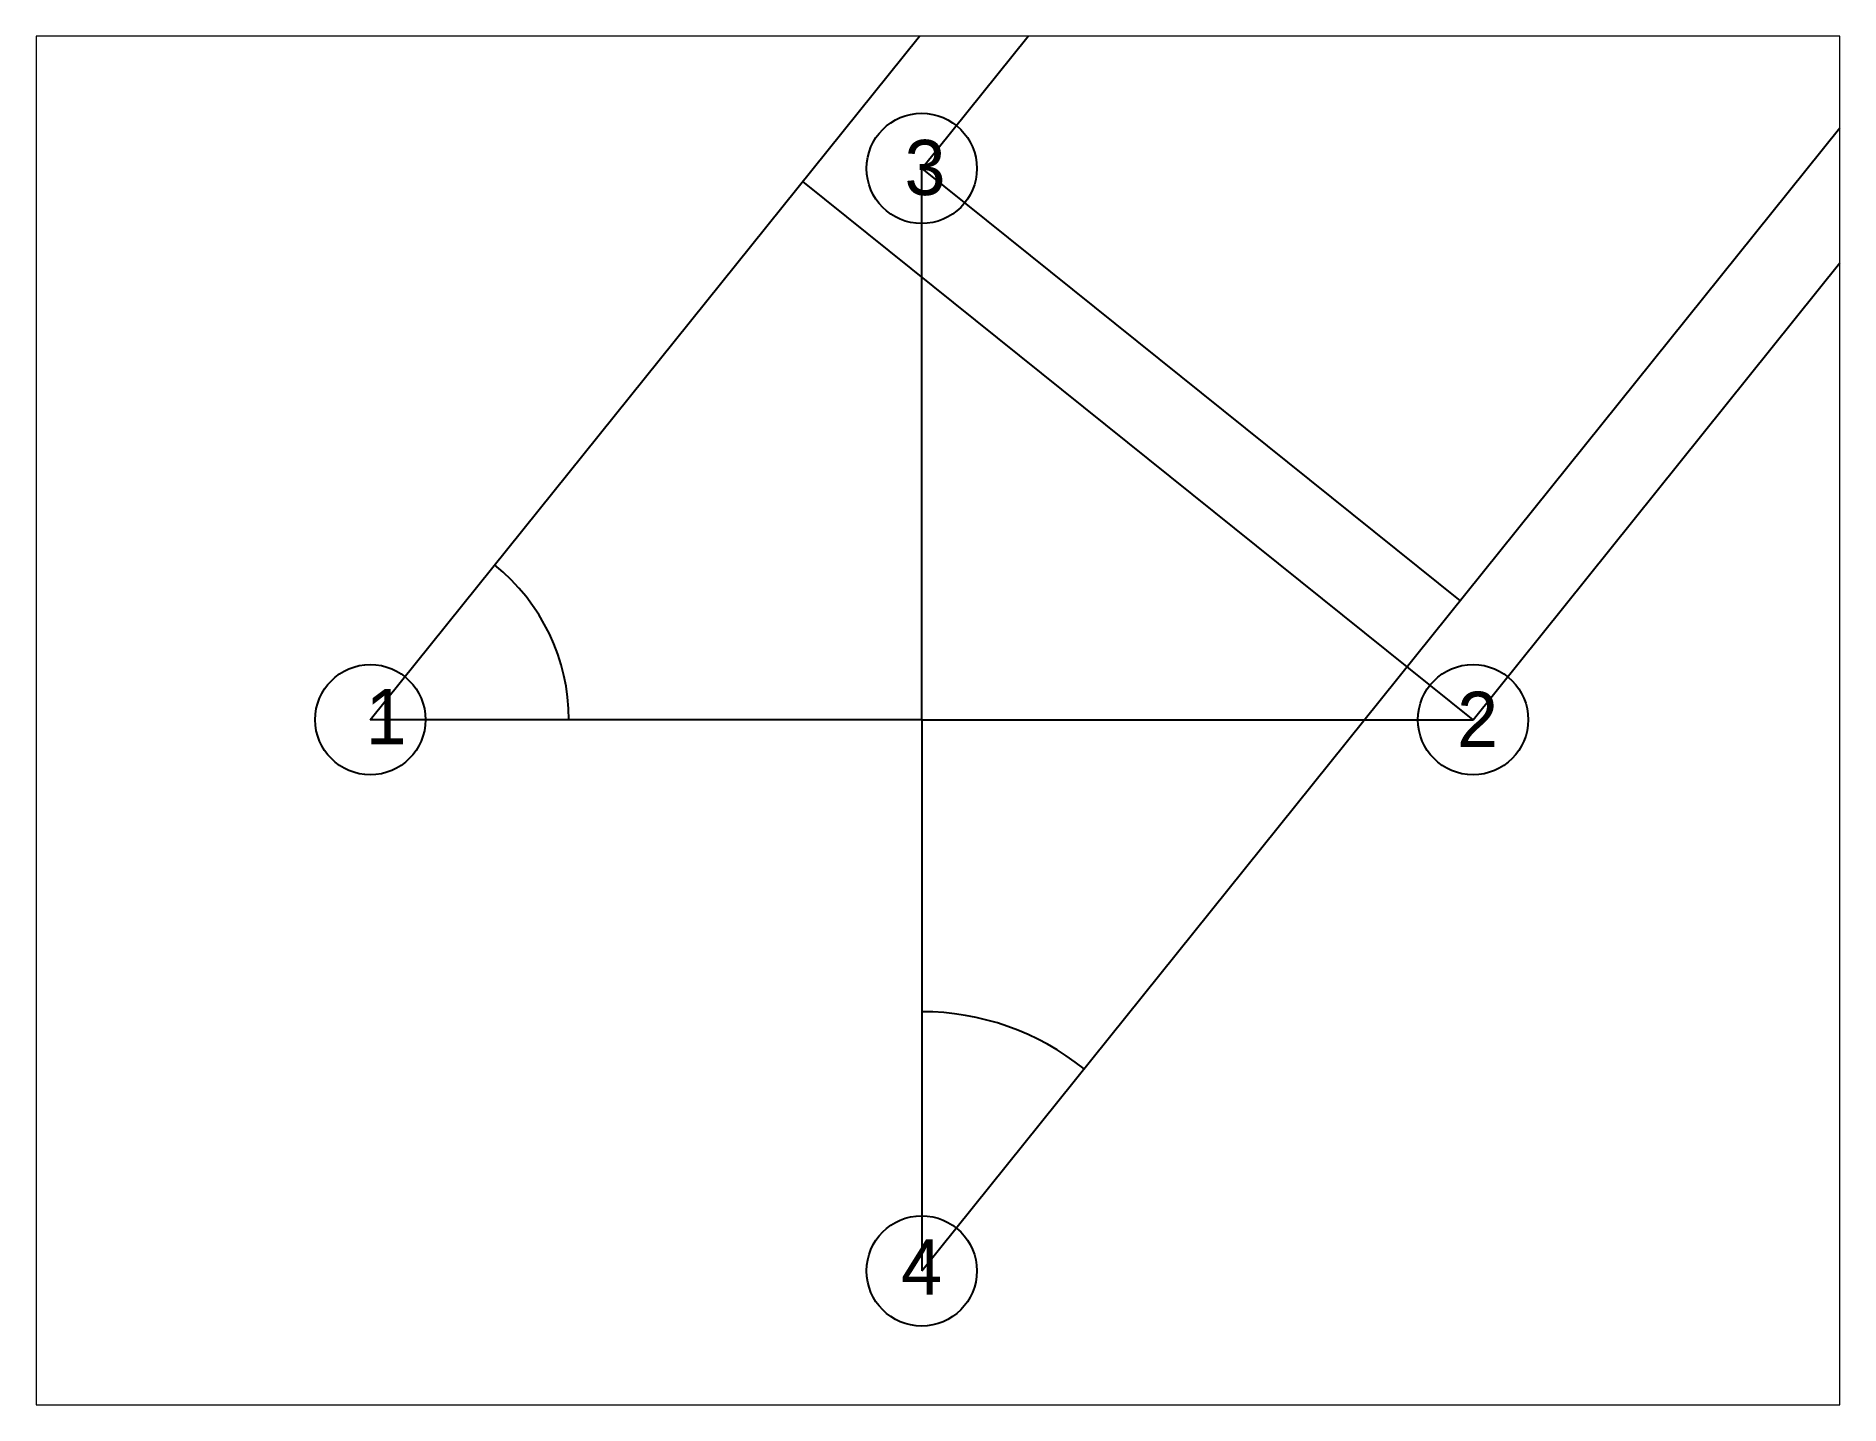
# Paper-space layout 'Layout1' of a CAD drawing. Header units: millimetres. Extents: x 26 to 235, y 20 to 179.
# The model-space entities are those that its viewports show. They can reach past a viewport. Long polylines and large blocks are cut down to what shows.
import ezdxf

# ---------------------------------------------------------------- set-up
doc = ezdxf.new("R2010")
doc.units = ezdxf.units.MM
doc.header["$LTSCALE"] = 1000
doc.layers.add('Rad1_x', color=30, linetype='Continuous')
doc.layers.add('Rad1_y', color=72, linetype='Continuous')

msp = doc.modelspace()

# ---------------------------------------------------------------- linework, layer by layer
for q in [(0, 2), (-2, 0), (2, 0), (0, -2)]:
    msp.add_line((0, 0), q)
for centre in [(0, 2), (-2, 0), (2, 0), (0, -2)]:
    msp.add_circle(centre, 0.2)
at = {"layer": 'Rad1_x'}
for p, q in [((-2, 0), (2.0519, 5.0443)), ((2, 0), (4.4832, 3.0914)), ((2, 0), (-0.4313, 1.9529))]:
    msp.add_line(p, q, dxfattribs=at)
msp.add_arc((-2, 0), 0.7201, 0, 51.22679, dxfattribs=at)
at = {"layer": 'Rad1_y'}
for p, q in [((0, 2), (2.291, 4.8522)), ((0, -2), (4.244, 3.2835)), ((0, 2), (1.9529, 0.4313))]:
    msp.add_line(p, q, dxfattribs=at)
msp.add_arc((0, -2), 0.9405, 51.22679, 90, dxfattribs=at)

# ---------------------------------------------------------------- texts
for s, p in [('3', (-0.0622, 1.9033)), ('1', (-2.017, -0.089)), ('2', (1.9422, -0.0988)), ('4', (-0.0747, -2.0857))]:
    msp.add_text(s, height=0.2).set_placement(p)

psp = doc.layouts.get("Layout1")

# ---------------------------------------------------------------- viewports
at = {"layer": '0', "view_target_point": (0.2141, 0.2639)}
psp.add_viewport(center=(130.71, 99.21), size=(209.13, 158.73), view_center_point=(-0.1548, -0.2668), view_height=4.96637, dxfattribs=at)

doc.saveas('drawing.dxf')
